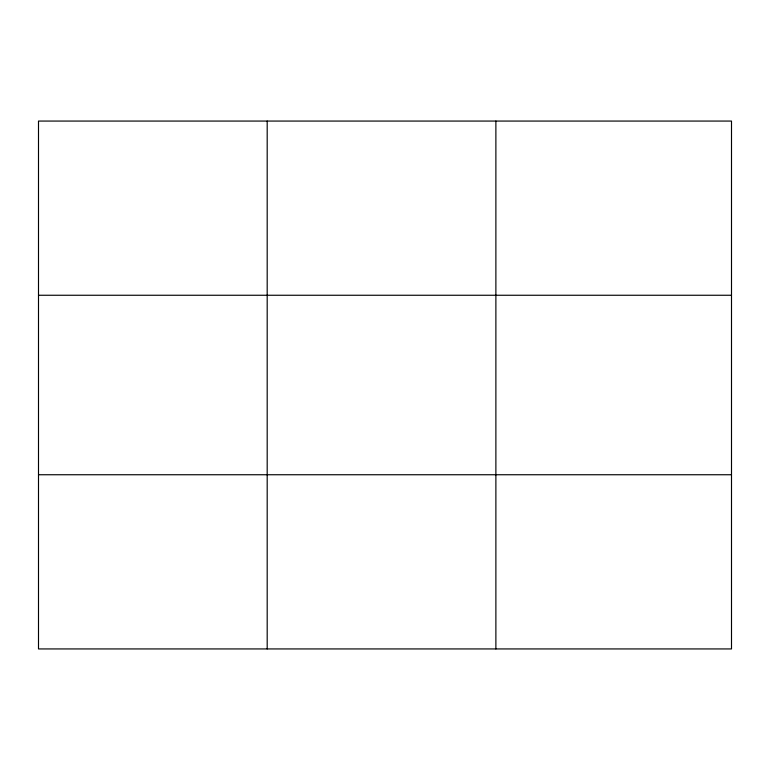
<?xml version="1.0" encoding="UTF-8"?>
<svg xmlns="http://www.w3.org/2000/svg" width="770" height="770" viewBox="0 0 770 770"><rect width="100%" height="100%" fill="white"/><g stroke="black" fill="none" stroke-linecap="round" stroke-linejoin="round"><path stroke-width="1.16" d="M267.19 121.063L267.19 648.937M495.88 121.063L495.88 648.937M38.5 295.257L731.5 295.257M38.5 474.744L731.5 474.744M731.5 590.879L731.5 648.937L38.5 648.937L38.5 121.063L731.5 121.063L731.5 590.879"/></g></svg>
